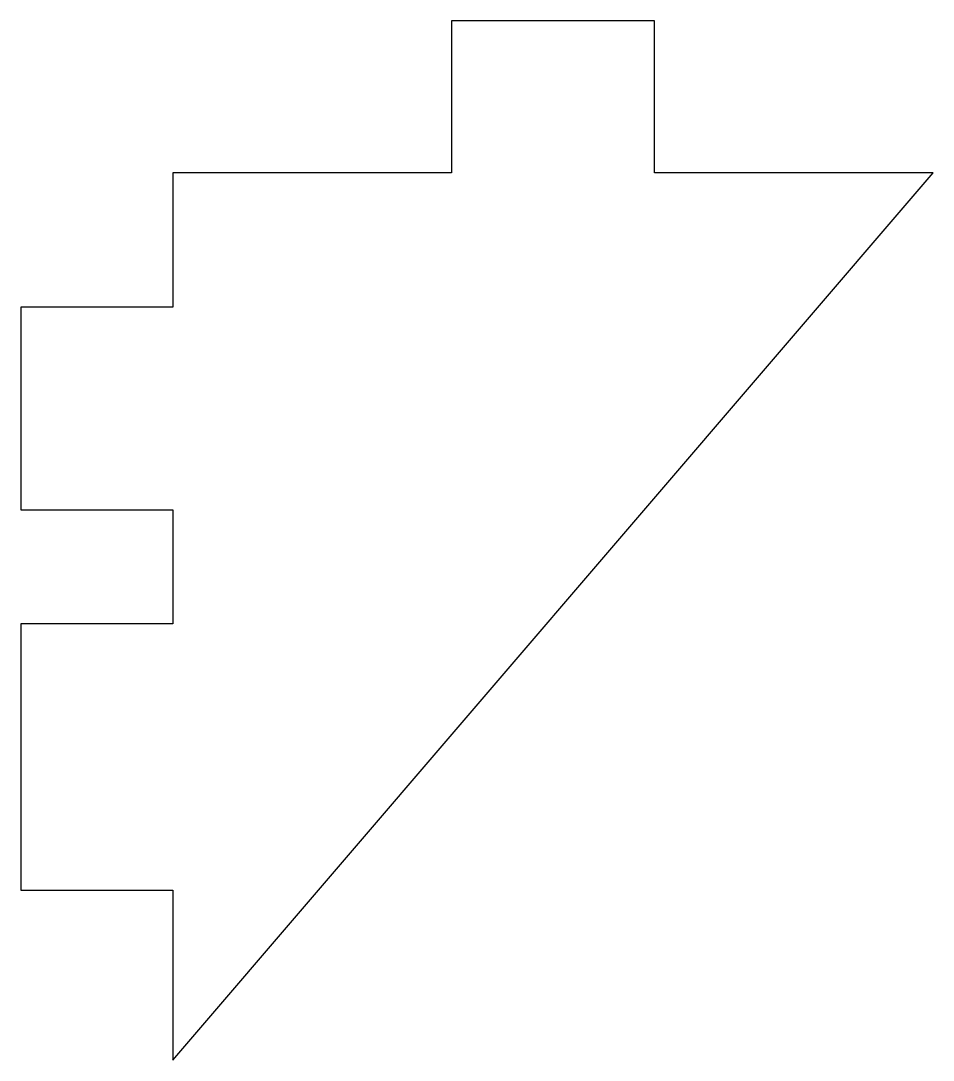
# Model space of a CAD drawing. Header units: inches. Extents: x 1.81 to 3.23, y 4.77 to 6.38.
import ezdxf

# ---------------------------------------------------------------- set-up
doc = ezdxf.new("R2010")
doc.units = ezdxf.units.IN
doc.header["$MEASUREMENT"] = 0

msp = doc.modelspace()

# ---------------------------------------------------------------- linework, layer by layer
at = {"color": 7, "linetype": 'Continuous', "lineweight": 25}
for p, q in [((2.7978, 6.3824), (2.4828, 6.3824)), ((2.4828, 6.3824), (2.4828, 6.1462)), ((2.7978, 6.1462), (2.7978, 6.3824)), ((2.0497, 4.7682), (3.2308, 6.1462)), ((2.4828, 6.1462), (2.0497, 6.1462)), ((2.0497, 6.1462), (2.0497, 5.9379)), ((3.2308, 6.1462), (2.7978, 6.1462)), ((2.0497, 5.9379), (1.8135, 5.9379)), ((1.8135, 5.9379), (1.8135, 5.623)), ((1.8135, 5.623), (2.0497, 5.623)), ((2.0497, 5.623), (2.0497, 5.4458)), ((2.0497, 5.4458), (1.8135, 5.4458)), ((1.8135, 5.4458), (1.8135, 5.0324)), ((1.8135, 5.0324), (2.0497, 5.0324)), ((2.0497, 5.0324), (2.0497, 4.7682))]:
    msp.add_line(p, q, dxfattribs=at)

doc.saveas('drawing.dxf')
